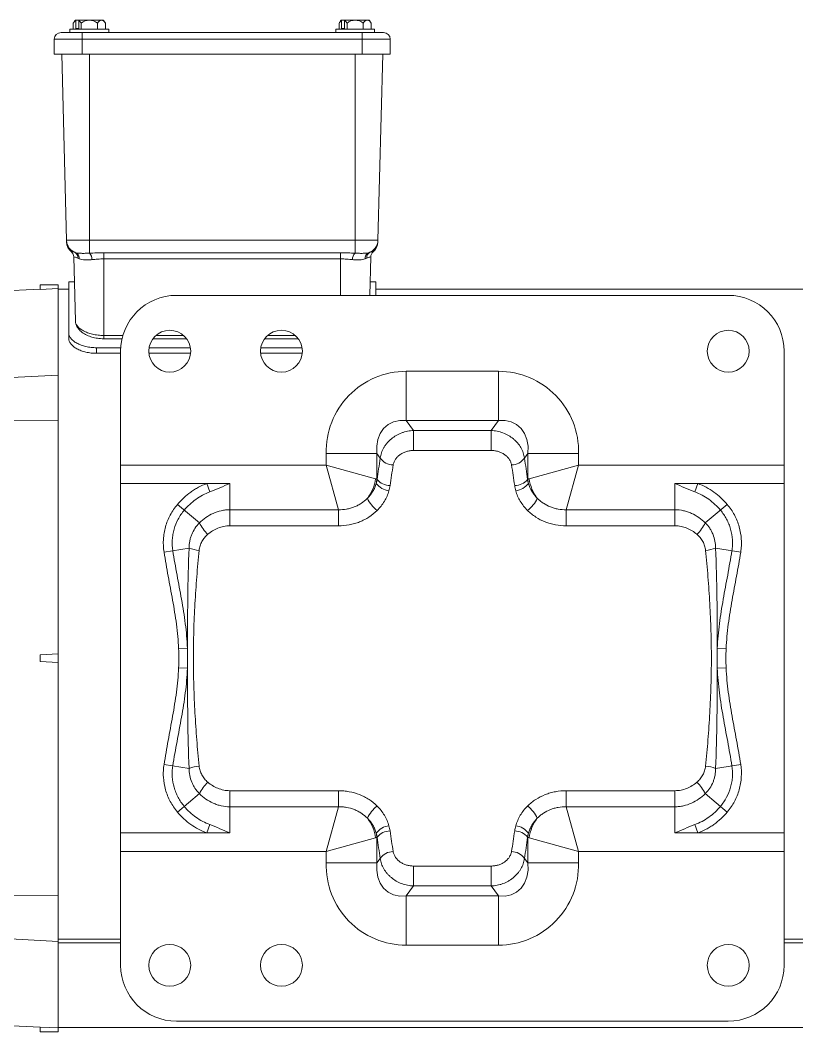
# Paper-space layout '_Bottom' of a CAD drawing. Header units: inches. Extents: x -11.6 to 6.2, y -3.6 to 5.7.
# Drawn here: x -5.09 to 1.86, y -3.35 to 5.71 of the extents above; entities that cross this region are included whole.
import ezdxf

# ---------------------------------------------------------------- set-up
doc = ezdxf.new("R2010")
doc.units = ezdxf.units.IN
doc.header["$MEASUREMENT"] = 0

psp = doc.layouts.new('_Bottom')

# ---------------------------------------------------------------- linework, layer by layer
at = {"color": 7, "linetype": 'Continuous', "lineweight": 15}
for p, q in [((-4.595, 5.7138), (-4.345, 5.7138)), ((-4.5918, 5.7105), (-4.5918, 5.6398)), ((-4.5648, 5.6398), (-4.5648, 5.7105)), ((-2.215, 5.7138), (-1.965, 5.7138)), ((-2.2118, 5.7105), (-2.2118, 5.6398)), ((-2.1848, 5.6398), (-2.1848, 5.7105)), ((-4.644, 5.6348), (-4.644, 5.6038)), ((-4.296, 5.6348), (-4.644, 5.6348)), ((-4.6143, 5.6868), (-4.6143, 5.6348)), ((-4.5918, 5.6398), (-4.5648, 5.6398)), ((-4.5422, 5.6868), (-4.5422, 5.6348)), ((-4.3978, 5.6868), (-4.3978, 5.6348)), ((-4.3257, 5.6868), (-4.3257, 5.6348)), ((-4.296, 5.6038), (-4.296, 5.6348)), ((-2.264, 5.6348), (-2.264, 5.6038)), ((-1.916, 5.6348), (-2.264, 5.6348)), ((-2.2343, 5.6868), (-2.2343, 5.6348)), ((-2.2118, 5.6398), (-2.1848, 5.6398)), ((-2.1622, 5.6868), (-2.1622, 5.6348)), ((-2.0178, 5.6868), (-2.0178, 5.6348)), ((-1.9457, 5.6868), (-1.9457, 5.6348)), ((-1.916, 5.6038), (-1.916, 5.6348)), ((-1.7765, 5.5438), (-4.7835, 5.5438)), ((-4.7835, 5.4108), (-4.7835, 5.5438)), ((-4.7235, 5.6038), (-1.8365, 5.6038)), ((-4.5335, 5.6038), (-4.5335, 5.4108)), ((-2.0265, 5.4108), (-2.0265, 5.6038)), ((-1.7765, 5.5438), (-1.7765, 5.4108)), ((-1.7765, 5.4108), (-4.7835, 5.4108)), ((-4.6738, 3.7427), (-4.7175, 5.4108)), ((-4.47, 3.6273), (-4.47, 5.4108)), ((-2.09, 3.6273), (-2.09, 5.4108)), ((-1.8862, 3.7427), (-1.8425, 5.4108)), ((-4.6738, 3.7427), (-1.8862, 3.7427)), ((-4.34, 3.6317), (-2.22, 3.6317)), ((-4.34, 3.6317), (-4.34, 2.8611)), ((-2.22, 3.25), (-2.22, 3.6317)), ((-4.5947, 3.0183), (-4.6099, 3.5956)), ((-2.22, 3.5762), (-4.34, 3.5762)), ((-1.9501, 3.5956), (-1.9592, 3.25)), ((-4.604, 3.371), (-4.655, 3.371)), ((-4.655, 2.9154), (-4.655, 3.371)), ((-1.905, 3.371), (-1.956, 3.371)), ((-1.905, 3.25), (-1.905, 3.371)), ((-4.91, 3.3039), (-6.062, 3.253)), ((-4.91, 3.3038), (-4.91, 3.345)), ((-4.91, 3.345), (-4.75, 3.345)), ((-4.75, 3.3108), (-4.91, 3.3038)), ((-4.75, -3.345), (-4.75, 3.345)), ((-4.655, 3.306), (-4.75, 3.306)), ((2.5, 3.306), (-1.905, 3.306)), ((-3.69, 3.25), (1.25, 3.25)), ((-4.655, 2.8633), (-4.655, 2.9154)), ((-4.34, 2.8611), (-4.1775, 2.8611)), ((-3.901, 2.8611), (-3.599, 2.8611)), ((-2.901, 2.8611), (-2.599, 2.8611)), ((-4.405, 2.7281), (-4.405, 2.7809)), ((-4.1891, 2.7802), (-4.405, 2.7802)), ((-4.19, 2.7316), (-4.405, 2.7316)), ((-4.19, 2.75), (-4.19, -2.75)), ((-3.5634, 2.7316), (-3.9366, 2.7316)), ((-3.5649, 2.7802), (-3.9351, 2.7802)), ((-2.5634, 2.7316), (-2.9366, 2.7316)), ((-2.5649, 2.7802), (-2.9351, 2.7802)), ((1.75, -2.75), (1.75, 2.75)), ((-0.8076, 2.57), (-1.6324, 2.57)), ((-1.6324, 2.1286), (-1.6324, 2.57)), ((-0.8076, 2.1286), (-0.8076, 2.57)), ((-4.75, 2.5364), (-5.5727, 2.4926)), ((-5.5727, 2.1237), (-4.75, 2.1283)), ((-1.6324, 2.1286), (-0.8076, 2.1286)), ((-1.5667, 2.0393), (-1.6324, 2.1286)), ((-0.8076, 2.1286), (-0.8733, 2.0393)), ((-0.8733, 2.0393), (-1.5667, 2.0393)), ((-1.5667, 2.0393), (-1.5667, 1.861)), ((-0.8733, 1.861), (-0.8733, 2.0393)), ((-2.3496, 1.8328), (-2.3496, 1.73)), ((-1.8959, 1.8328), (-2.3496, 1.8328)), ((-1.8959, 1.6039), (-1.8959, 1.8328)), ((-1.8959, 1.8328), (-1.8657, 1.7919)), ((-1.5667, 1.861), (-0.8733, 1.861)), ((-0.5743, 1.7919), (-0.5441, 1.8328)), ((-0.5441, 1.8328), (-0.0904, 1.8328)), ((-0.5441, 1.8328), (-0.5441, 1.6039)), ((-0.0904, 1.73), (-0.0904, 1.8328)), ((-2.3496, 1.73), (-4.19, 1.73)), ((-2.2389, 1.33), (-2.3496, 1.73)), ((-1.9082, 1.6078), (-2.3496, 1.73)), ((-0.5318, 1.6078), (-0.0904, 1.73)), ((-0.2011, 1.33), (-0.0904, 1.73)), ((1.75, 1.73), (-0.0904, 1.73)), ((-3.213, 1.5649), (-4.19, 1.5649)), ((-4.19, 1.5648), (-3.4177, 1.5648)), ((-3.4177, 1.5648), (-3.3902, 1.4901)), ((-3.213, 1.5649), (-3.213, 1.1859)), ((-1.8938, 1.6011), (-1.8959, 1.6039)), ((-0.5441, 1.6039), (-0.5462, 1.6011)), ((1.75, 1.5649), (0.773, 1.5649)), ((0.773, 1.1859), (0.773, 1.5649)), ((0.9777, 1.5648), (0.9502, 1.4901)), ((0.9777, 1.5648), (1.75, 1.5648)), ((-3.6815, 1.3773), (-3.4847, 1.2122)), ((1.0447, 1.2122), (1.2415, 1.3773)), ((-2.2389, 1.33), (-3.213, 1.33)), ((-2.2389, 1.33), (-2.2389, 1.1859)), ((0.773, 1.33), (-0.2011, 1.33)), ((-0.2011, 1.1859), (-0.2011, 1.33)), ((-3.213, 1.1859), (-2.2389, 1.1859)), ((-0.2011, 1.1859), (0.773, 1.1859)), ((-3.8014, 0.9504), (-3.5768, 0.986)), ((1.1368, 0.986), (1.3614, 0.9504)), ((-4.75, 0.0384), (-4.91, 0.03)), ((-4.91, 0.03), (-4.91, -0.03)), ((-3.671, 0.0865), (-3.5915, 0.0898)), ((1.231, 0.0865), (1.1515, 0.0898)), ((-4.91, -0.03), (-4.75, -0.0384)), ((-3.671, -0.0865), (-3.5915, -0.0898)), ((1.231, -0.0865), (1.1515, -0.0898)), ((-3.8014, -0.9504), (-3.5768, -0.986)), ((1.1368, -0.986), (1.3614, -0.9504)), ((-3.6815, -1.3773), (-3.4847, -1.2122)), ((-3.213, -1.5649), (-3.213, -1.1859)), ((-2.2389, -1.1859), (-3.213, -1.1859)), ((-2.2389, -1.33), (-2.2389, -1.1859)), ((0.773, -1.1859), (-0.2011, -1.1859)), ((-0.2011, -1.1859), (-0.2011, -1.33)), ((0.773, -1.1859), (0.773, -1.5649)), ((1.0447, -1.2122), (1.2415, -1.3773)), ((-3.213, -1.33), (-2.2389, -1.33)), ((-2.3496, -1.73), (-2.2389, -1.33)), ((-0.0904, -1.73), (-0.2011, -1.33)), ((-0.2011, -1.33), (0.773, -1.33)), ((-3.4177, -1.5648), (-3.3902, -1.4901)), ((0.9777, -1.5648), (0.9502, -1.4901)), ((-3.4177, -1.5648), (-4.19, -1.5648)), ((-4.19, -1.5649), (-3.213, -1.5649)), ((-2.3496, -1.73), (-1.9082, -1.6078)), ((-1.8959, -1.6039), (-1.8938, -1.6011)), ((-1.8959, -1.8328), (-1.8959, -1.6039)), ((-0.5462, -1.6011), (-0.5441, -1.6039)), ((-0.5441, -1.6039), (-0.5441, -1.8328)), ((-0.0904, -1.73), (-0.5318, -1.6078)), ((0.773, -1.5649), (1.75, -1.5649)), ((1.75, -1.5648), (0.9777, -1.5648)), ((-4.19, -1.73), (-2.3496, -1.73)), ((-2.3496, -1.73), (-2.3496, -1.8328)), ((-1.8657, -1.7919), (-1.8959, -1.8328)), ((-0.5441, -1.8328), (-0.5743, -1.7919)), ((-0.0904, -1.8328), (-0.0904, -1.73)), ((-0.0904, -1.73), (1.75, -1.73)), ((-2.3496, -1.8328), (-1.8959, -1.8328)), ((-0.8733, -1.861), (-1.5667, -1.861)), ((-1.5667, -2.0393), (-1.5667, -1.861)), ((-0.8733, -1.861), (-0.8733, -2.0393)), ((-0.0904, -1.8328), (-0.5441, -1.8328)), ((-1.6324, -2.1286), (-1.5667, -2.0393)), ((-1.5667, -2.0393), (-0.8733, -2.0393)), ((-0.8733, -2.0393), (-0.8076, -2.1286)), ((-4.75, -2.1283), (-5.5727, -2.1237)), ((-0.8076, -2.1286), (-1.6324, -2.1286)), ((-1.6324, -2.57), (-1.6324, -2.1286)), ((-0.8076, -2.57), (-0.8076, -2.1286)), ((-5.5727, -2.4926), (-4.75, -2.5364)), ((-4.75, -2.5164), (-4.19, -2.5164)), ((-4.75, -2.5165), (-4.19, -2.5165)), ((1.75, -2.5164), (2.5, -2.5164)), ((1.75, -2.5165), (2.5, -2.5165)), ((-4.75, -2.5486), (-4.19, -2.5486)), ((-1.6324, -2.57), (-0.8076, -2.57)), ((1.75, -2.5486), (2.5, -2.5486)), ((-6.062, -3.253), (-4.91, -3.3039)), ((1.25, -3.25), (-3.69, -3.25)), ((-4.91, -3.3038), (-4.75, -3.3108)), ((-4.91, -3.3038), (-4.91, -3.345)), ((-4.75, -3.345), (-4.91, -3.345)), ((-4.75, -3.306), (2.5, -3.306))]:
    psp.add_line(p, q, dxfattribs=at)
at = {"color": 8, "linetype": 'Continuous', "lineweight": 15}
for p, q in [((-4.34, 2.8903), (-4.1699, 2.8903)), ((-3.8744, 2.8903), (-3.6256, 2.8903)), ((-2.8744, 2.8903), (-2.6256, 2.8903))]:
    psp.add_line(p, q, dxfattribs=at)
at = {"color": 7, "linetype": 'Continuous', "lineweight": 15, "flags": 128}
for points in [[(-1.8959, 1.8328), (-1.8976, 1.8984), (-1.8879, 1.9592), (-1.867, 2.0133), (-1.8357, 2.0588), (-1.7951, 2.094), (-1.7466, 2.1179), (-1.6917, 2.1296), (-1.6324, 2.1286)], [(-0.8076, 2.1286), (-0.7483, 2.1296), (-0.6934, 2.1179), (-0.6449, 2.094), (-0.6043, 2.0588), (-0.573, 2.0133), (-0.5521, 1.9592), (-0.5424, 1.8984), (-0.5441, 1.8328)], [(-3.213, 1.5649), (-3.2147, 1.5649), (-3.2292, 1.5649), (-3.2594, 1.5649), (-3.3667, 1.5648), (-3.4051, 1.5648), (-3.4147, 1.5648), (-3.4171, 1.5648), (-3.4177, 1.5648)], [(0.9777, 1.5648), (0.9771, 1.5648), (0.9747, 1.5648), (0.9651, 1.5648), (0.9267, 1.5648), (0.8194, 1.5649), (0.7892, 1.5649), (0.7747, 1.5649), (0.773, 1.5649)], [(-3.4177, -1.5648), (-3.4171, -1.5648), (-3.4147, -1.5648), (-3.4051, -1.5648), (-3.3667, -1.5648), (-3.2594, -1.5649), (-3.2292, -1.5649), (-3.2147, -1.5649), (-3.213, -1.5649)], [(0.773, -1.5649), (0.7747, -1.5649), (0.7892, -1.5649), (0.8194, -1.5649), (0.9267, -1.5648), (0.9651, -1.5648), (0.9747, -1.5648), (0.9771, -1.5648), (0.9777, -1.5648)], [(-1.6324, -2.1286), (-1.6917, -2.1296), (-1.7466, -2.1179), (-1.7951, -2.094), (-1.8357, -2.0588), (-1.867, -2.0133), (-1.8879, -1.9592), (-1.8976, -1.8984), (-1.8959, -1.8328)], [(-0.5441, -1.8328), (-0.5424, -1.8984), (-0.5521, -1.9592), (-0.573, -2.0133), (-0.6043, -2.0588), (-0.6449, -2.094), (-0.6934, -2.1179), (-0.7483, -2.1296), (-0.8076, -2.1286)]]:
    psp.add_lwpolyline(points, dxfattribs=at)
at = {"color": 7, "linetype": 'Continuous', "lineweight": 15}
for centre in [(-3.75, 2.75), (-2.75, 2.75), (1.25, 2.75), (-3.75, -2.75), (-2.75, -2.75), (1.25, -2.75)]:
    psp.add_circle(centre, 0.1875, dxfattribs=at)
for centre, radius, start, end in [((-4.47, 5.6038), 0.1665, 138.65222, 150.09455), ((-4.5628, 5.6601), 0.0581, 119.93767, 152.62748), ((-4.4633, 5.6156), 0.1597, 142.0284, 143.54488), ((-4.4363, 5.6156), 0.1597, 142.0284, 143.54488), ((-4.5937, 5.6601), 0.0581, 27.37252, 60.06233), ((-4.47, 5.6038), 0.11, 48.99842, 131.00158), ((-4.3563, 5.6689), 0.0453, 96.96163, 156.61671), ((-4.3672, 5.6689), 0.0453, 23.38329, 83.03837), ((-4.47, 5.6038), 0.1665, 29.90545, 41.34778), ((-2.09, 5.6038), 0.1665, 138.65222, 150.09455), ((-2.1828, 5.6601), 0.0581, 119.93767, 152.62748), ((-2.0833, 5.6156), 0.1597, 142.0284, 143.54488), ((-2.0563, 5.6156), 0.1597, 142.0284, 143.54488), ((-2.2137, 5.6601), 0.0581, 27.37252, 60.06233), ((-2.09, 5.6038), 0.11, 48.99842, 131.00158), ((-1.9763, 5.6689), 0.0453, 96.96163, 156.61671), ((-1.9872, 5.6689), 0.0453, 23.38329, 83.03837), ((-2.09, 5.6038), 0.1665, 29.90545, 41.34778), ((-4.7235, 5.5438), 0.06, 90, 180), ((-1.8365, 5.5438), 0.06, 0, 90), ((-4.5539, 3.7458), 0.12, 181.5, 252.16754), ((-4.5535, 3.7313), 0.12, 181.5, 229.7309), ((-2.0061, 3.7458), 0.12, 287.83246, 358.5), ((-2.0065, 3.7313), 0.12, 310.2691, 358.5), ((-4.6698, 3.594), 0.06, 1.5, 49.7309), ((-4.6239, 3.5893), 0.0515, 351.79299, 63.7473), ((-4.6103, 3.5845), 0.051, 350.42668, 67.29941), ((-4.5162, 3.5747), 0.0701, 355.92391, 48.73708), ((-2.0438, 3.5747), 0.0701, 131.26292, 184.07609), ((-1.9497, 3.5845), 0.051, 112.70059, 189.57332), ((-1.9361, 3.5893), 0.0515, 116.2527, 188.20701), ((-1.8902, 3.594), 0.06, 130.2691, 178.5), ((-3.69, 2.75), 0.5, 90, 180), ((1.25, 2.75), 0.5, 0, 90), ((-1.6313, 1.8515), 0.7185, 90.08691, 181.49049), ((-0.8068, 1.8534), 0.7166, 358.35659, 90.06602), ((7.1549, 0.3654), 9.1327, 171.01394, 172.22353), ((-1.7471, 1.8766), 0.1458, 215.53204, 268.92468), ((6.6786, 0.351), 8.5407, 170.70241, 171.95275), ((-0.6929, 1.8766), 0.1458, 271.07532, 324.46796), ((-9.1186, 0.351), 8.5407, 8.04725, 9.29759), ((-9.5949, 0.3654), 9.1327, 7.77647, 8.98606), ((-2.2649, 1.6521), 0.3594, 322.26127, 352.91889), ((-1.9465, 1.4668), 0.1462, 69.74564, 74.81734), ((-2.2167, 1.6332), 0.3221, 348.01876, 354.7823), ((-1.7668, 1.6672), 0.1683, 216.80685, 262.87986), ((-1.7769, 1.6993), 0.1527, 219.99997, 269.60128), ((-0.6631, 1.6993), 0.1527, 270.39872, 320.00003), ((-0.6732, 1.6672), 0.1683, 277.12014, 323.19315), ((-0.4935, 1.4668), 0.1462, 105.18266, 110.25436), ((-0.2233, 1.6332), 0.3221, 185.2177, 191.98124), ((-0.1751, 1.6521), 0.3594, 187.08111, 217.73873), ((-1.7185, 1.5531), 0.2887, 204.75581, 232.6874), ((-0.7215, 1.5531), 0.2887, 307.3126, 335.24419), ((-3.1212, 1.4009), 0.4096, 207.43253, 225.29572), ((0.6812, 1.4009), 0.4096, 314.70428, 332.56747), ((-3.463, 1.2877), 0.3224, 249.33897, 265.73515), ((1.023, 1.2877), 0.3224, 274.26485, 290.66103), ((-3.463, -1.2877), 0.3224, 94.26485, 110.66103), ((1.023, -1.2877), 0.3224, 69.33897, 85.73515), ((-3.1212, -1.4009), 0.4096, 134.70428, 152.56747), ((0.6812, -1.4009), 0.4096, 27.43253, 45.29572), ((-1.7185, -1.5531), 0.2887, 127.3126, 155.24419), ((-0.7215, -1.5531), 0.2887, 24.75581, 52.6874), ((-2.2649, -1.6521), 0.3594, 7.08111, 37.73873), ((-0.1751, -1.6521), 0.3594, 142.26127, 172.91889), ((-1.7668, -1.6672), 0.1683, 97.12014, 143.19315), ((-0.6732, -1.6672), 0.1683, 36.80685, 82.87986), ((-1.9465, -1.4668), 0.1462, 285.18266, 290.25436), ((-2.2167, -1.6332), 0.3221, 5.2177, 11.98124), ((-1.7769, -1.6993), 0.1527, 90.39872, 140.00003), ((7.1549, -0.3654), 9.1327, 187.77647, 188.98606), ((6.6786, -0.351), 8.5407, 188.04725, 189.29759), ((-9.1186, -0.351), 8.5407, 350.70241, 351.95275), ((-0.6631, -1.6993), 0.1527, 39.99997, 89.60128), ((-9.5949, -0.3654), 9.1327, 351.01394, 352.22353), ((-0.2233, -1.6332), 0.3221, 168.01876, 174.7823), ((-0.4935, -1.4668), 0.1462, 249.74564, 254.81734), ((-1.7471, -1.8766), 0.1458, 91.07532, 144.46796), ((-0.6929, -1.8766), 0.1458, 35.53204, 88.92468), ((-1.6332, -1.8534), 0.7166, 178.35659, 270.06602), ((-0.8087, -1.8515), 0.7185, 270.08691, 1.49049), ((-3.69, -2.75), 0.5, 180, 270), ((1.25, -2.75), 0.5, 270, 0)]:
    psp.add_arc(centre, radius, start, end, dxfattribs=at)
for points, knots in [([(-4.6735, 3.7282), (-4.6735, 3.7282), (-4.6735, 3.729), (-4.6735, 3.7316), (-4.6736, 3.7334), (-4.6737, 3.739), (-4.6738, 3.7427), (-4.6738, 3.7427)], [0, 0, 0, 0, 0.25, 0.25, 0.5, 0.5, 1, 1, 1, 1]), ([(-1.8862, 3.7427), (-1.8862, 3.7427), (-1.8863, 3.739), (-1.8864, 3.7335), (-1.8865, 3.7316), (-1.8865, 3.729), (-1.8865, 3.7282), (-1.8865, 3.7282)], [0, 0, 0, 0, 0.5, 0.5, 0.75, 0.75, 1, 1, 1, 1]), ([(-4.6311, 3.6398), (-4.6311, 3.6398), (-4.6281, 3.6398), (-4.6199, 3.6394), (-4.6166, 3.6391), (-4.6092, 3.638), (-4.605, 3.6372), (-4.6011, 3.6355)], [0, 0, 0, 0, 0.5, 0.5, 0.75, 0.75, 1, 1, 1, 1]), ([(-4.5906, 3.6316), (-4.5841, 3.6295), (-4.5768, 3.6283), (-4.5602, 3.6268), (-4.5508, 3.6265), (-4.5305, 3.6262), (-4.5195, 3.6262), (-4.4957, 3.6264), (-4.4829, 3.6267), (-4.47, 3.6273)], [0, 0, 0, 0, 0.25, 0.25, 0.5, 0.5, 0.75, 0.75, 1, 1, 1, 1]), ([(-4.47, 3.6273), (-4.4488, 3.6283), (-4.4273, 3.6295), (-4.384, 3.6312), (-4.3621, 3.6317), (-4.34, 3.6317)], [0, 0, 0, 0, 0.5, 0.5, 1, 1, 1, 1]), ([(-2.22, 3.6317), (-2.1979, 3.6317), (-2.176, 3.6312), (-2.1327, 3.6295), (-2.1112, 3.6283), (-2.09, 3.6273)], [0, 0, 0, 0, 0.5, 0.5, 1, 1, 1, 1]), ([(-2.09, 3.6273), (-2.077, 3.6267), (-2.0643, 3.6264), (-2.0407, 3.6262), (-2.0297, 3.6262), (-2.0143, 3.6264), (-2.0093, 3.6266), (-2.0001, 3.6269), (-1.9957, 3.6272), (-1.9833, 3.6283), (-1.9759, 3.6295), (-1.9694, 3.6316)], [0, 0, 0, 0, 0.25, 0.25, 0.5, 0.5, 0.625, 0.625, 0.75, 0.75, 1, 1, 1, 1]), ([(-1.9589, 3.6355), (-1.955, 3.6372), (-1.9508, 3.638), (-1.9434, 3.6391), (-1.9401, 3.6394), (-1.9319, 3.6398), (-1.9289, 3.6398), (-1.9289, 3.6398)], [0, 0, 0, 0, 0.25, 0.25, 0.5, 0.5, 1, 1, 1, 1]), ([(-4.5729, 3.5819), (-4.5788, 3.585), (-4.5841, 3.5871), (-4.5933, 3.5905), (-4.5972, 3.5917), (-4.6067, 3.5947), (-4.6099, 3.5956), (-4.6099, 3.5956)], [0, 0, 0, 0, 0.25, 0.25, 0.5, 0.5, 1, 1, 1, 1]), ([(-4.4463, 3.5697), (-4.4577, 3.5687), (-4.4688, 3.5683), (-4.4898, 3.568), (-4.4999, 3.568), (-4.5191, 3.5685), (-4.5283, 3.5691), (-4.5452, 3.5714), (-4.5529, 3.5733), (-4.56, 3.576)], [0, 0, 0, 0, 0.25, 0.25, 0.5, 0.5, 0.75, 0.75, 1, 1, 1, 1]), ([(-4.34, 3.5762), (-4.3584, 3.5762), (-4.3765, 3.5754), (-4.412, 3.5728), (-4.4295, 3.5711), (-4.4463, 3.5697)], [0, 0, 0, 0, 0.5, 0.5, 1, 1, 1, 1]), ([(-2.1137, 3.5697), (-2.1305, 3.5711), (-2.1478, 3.5728), (-2.1832, 3.5753), (-2.2016, 3.5762), (-2.22, 3.5762)], [0, 0, 0, 0, 0.5, 0.5, 1, 1, 1, 1]), ([(-2, 3.576), (-2.0142, 3.5705), (-2.031, 3.5688), (-2.06, 3.568), (-2.0702, 3.568), (-2.0913, 3.5683), (-2.1023, 3.5687), (-2.1137, 3.5697)], [0, 0, 0, 0, 0.5, 0.5, 0.75, 0.75, 1, 1, 1, 1]), ([(-1.9501, 3.5956), (-1.9501, 3.5956), (-1.9533, 3.5947), (-1.9627, 3.5918), (-1.9666, 3.5905), (-1.9759, 3.5871), (-1.9812, 3.585), (-1.9871, 3.5819)], [0, 0, 0, 0, 0.5, 0.5, 0.75, 0.75, 1, 1, 1, 1]), ([(-4.5947, 3.0183), (-4.5946, 3.0109), (-4.5929, 3.0034), (-4.5866, 2.9885), (-4.5821, 2.9811), (-4.57, 2.9663), (-4.5625, 2.9591), (-4.5451, 2.9453), (-4.5351, 2.9387), (-4.5124, 2.9263), (-4.4996, 2.9205), (-4.4722, 2.9102), (-4.4575, 2.9057), (-4.4258, 2.8982), (-4.4093, 2.8953), (-4.3754, 2.8914), (-4.3577, 2.8903), (-4.34, 2.8903)], [0, 0, 0, 0, 0.125, 0.125, 0.25, 0.25, 0.375, 0.375, 0.5, 0.5, 0.625, 0.625, 0.75, 0.75, 0.875, 0.875, 1, 1, 1, 1]), ([(-4.5934, 3.0168), (-4.593, 3.0093), (-4.5922, 2.9906), (-4.5776, 2.962), (-4.5523, 2.9319), (-4.5159, 2.9049), (-4.4719, 2.8836), (-4.4227, 2.8691), (-4.3785, 2.8616), (-4.3501, 2.8619), (-4.34, 2.862)], [0, 0, 0, 0, 0.089647, 0.223627, 0.366924, 0.516937, 0.665257, 0.791654, 0.925395, 1, 1, 1, 1]), ([(-4.655, 2.9154), (-4.655, 2.9071), (-4.6535, 2.8988), (-4.6488, 2.8863), (-4.6468, 2.8822), (-4.6421, 2.874), (-4.6393, 2.8699), (-4.63, 2.8578), (-4.6223, 2.8501), (-4.6042, 2.8354), (-4.5937, 2.8283), (-4.5706, 2.8156), (-4.558, 2.8099), (-4.5375, 2.8022), (-4.5304, 2.7998), (-4.516, 2.7955), (-4.5086, 2.7935), (-4.486, 2.7882), (-4.4702, 2.7855), (-4.4379, 2.7818), (-4.4215, 2.7809), (-4.405, 2.7809)], [0, 0, 0, 0, 0.125, 0.125, 0.1875, 0.1875, 0.25, 0.25, 0.375, 0.375, 0.5, 0.5, 0.625, 0.625, 0.6875, 0.6875, 0.75, 0.75, 0.875, 0.875, 1, 1, 1, 1]), ([(-4.405, 2.731), (-4.4214, 2.731), (-4.4376, 2.7319), (-4.4615, 2.7345), (-4.4694, 2.7356), (-4.4851, 2.7383), (-4.4928, 2.7398), (-4.5155, 2.7451), (-4.5298, 2.7493), (-4.5569, 2.7593), (-4.5698, 2.765), (-4.5928, 2.7775), (-4.6032, 2.7843), (-4.6169, 2.7952), (-4.6212, 2.799), (-4.6289, 2.8066), (-4.6359, 2.8143), (-4.6415, 2.8223), (-4.6463, 2.8304), (-4.6483, 2.8345), (-4.6532, 2.8468), (-4.6549, 2.8551), (-4.655, 2.8633)], [0, 0, 0, 0, 0.125, 0.125, 0.1875, 0.1875, 0.25, 0.25, 0.375, 0.375, 0.5, 0.5, 0.625, 0.625, 0.6875, 0.6875, 0.75, 0.8125, 0.8125, 0.875, 0.875, 1, 1, 1, 1]), ([(-1.5667, 2.0393), (-1.585, 2.0387), (-1.603, 2.0366), (-1.6297, 2.0313), (-1.6385, 2.0291), (-1.656, 2.0241), (-1.6647, 2.0213), (-1.6904, 2.0116), (-1.7067, 2.004), (-1.7299, 1.9906), (-1.7375, 1.9858), (-1.7522, 1.9757), (-1.7594, 1.9702), (-1.7799, 1.9533), (-1.7924, 1.9411), (-1.8092, 1.9214), (-1.8145, 1.9146), (-1.8245, 1.9006), (-1.8292, 1.8933), (-1.842, 1.8712), (-1.8489, 1.856), (-1.8597, 1.8246), (-1.8636, 1.8083), (-1.8657, 1.7919)], [0, 0, 0, 0, 0.125, 0.125, 0.1875, 0.1875, 0.25, 0.25, 0.375, 0.375, 0.4375, 0.4375, 0.5, 0.5, 0.625, 0.625, 0.6875, 0.6875, 0.75, 0.75, 0.875, 0.875, 1, 1, 1, 1]), ([(-0.5743, 1.7919), (-0.5764, 1.8083), (-0.5802, 1.8244), (-0.5883, 1.8479), (-0.5914, 1.8557), (-0.5983, 1.871), (-0.6023, 1.8786), (-0.6151, 1.9007), (-0.625, 1.9147), (-0.6418, 1.9344), (-0.6478, 1.9408), (-0.6604, 1.9531), (-0.667, 1.959), (-0.6875, 1.9759), (-0.7021, 1.986), (-0.7331, 2.0039), (-0.7498, 2.0117), (-0.7837, 2.0244), (-0.8011, 2.0294), (-0.8367, 2.0365), (-0.855, 2.0387), (-0.8733, 2.0393)], [0, 0, 0, 0, 0.125, 0.125, 0.1875, 0.1875, 0.25, 0.25, 0.375, 0.375, 0.4375, 0.4375, 0.5, 0.5, 0.625, 0.625, 0.75, 0.75, 0.875, 0.875, 1, 1, 1, 1]), ([(-1.7498, 1.7308), (-1.7483, 1.7402), (-1.7457, 1.7493), (-1.7385, 1.7667), (-1.734, 1.775), (-1.7231, 1.791), (-1.7167, 1.7986), (-1.7026, 1.8124), (-1.6949, 1.8188), (-1.6782, 1.8305), (-1.6691, 1.8357), (-1.6504, 1.8446), (-1.6406, 1.8484), (-1.6201, 1.8546), (-1.6096, 1.857), (-1.5884, 1.8601), (-1.5776, 1.861), (-1.5667, 1.861)], [0, 0, 0, 0, 0.125, 0.125, 0.25, 0.25, 0.375, 0.375, 0.5, 0.5, 0.625, 0.625, 0.75, 0.75, 0.875, 0.875, 1, 1, 1, 1]), ([(-0.8733, 1.861), (-0.8624, 1.861), (-0.8515, 1.8601), (-0.8302, 1.857), (-0.8198, 1.8546), (-0.7995, 1.8484), (-0.7895, 1.8446), (-0.7707, 1.8356), (-0.7618, 1.8305), (-0.7451, 1.8189), (-0.7373, 1.8124), (-0.7232, 1.7985), (-0.717, 1.791), (-0.706, 1.775), (-0.7014, 1.7665), (-0.6943, 1.7491), (-0.6917, 1.7402), (-0.6902, 1.7308)], [0, 0, 0, 0, 0.125, 0.125, 0.25, 0.25, 0.375, 0.375, 0.5, 0.5, 0.625, 0.625, 0.75, 0.75, 0.875, 0.875, 1, 1, 1, 1]), ([(-3.4177, 1.5648), (-3.4435, 1.5552), (-3.4685, 1.544), (-3.5048, 1.5247), (-3.5167, 1.5178), (-3.5399, 1.5034), (-3.5513, 1.4958), (-3.6065, 1.4563), (-3.6462, 1.4194), (-3.6815, 1.3773)], [0, 0, 0, 0, 0.25, 0.25, 0.375, 0.375, 0.5, 0.5, 1, 1, 1, 1]), ([(-3.3902, 1.4901), (-3.3599, 1.5013), (-3.3303, 1.5138), (-3.2715, 1.5394), (-3.2423, 1.5524), (-3.213, 1.5649)], [0, 0, 0, 0, 0.5, 0.5, 1, 1, 1, 1]), ([(-1.9016, 1.5663), (-1.905, 1.554), (-1.9092, 1.5418), (-1.9193, 1.518), (-1.9252, 1.5063), (-1.9452, 1.4723), (-1.9615, 1.4514), (-1.9806, 1.4322)], [0, 0, 0, 0, 0.25, 0.25, 0.5, 0.5, 1, 1, 1, 1]), ([(-0.4594, 1.4322), (-0.469, 1.4418), (-0.4779, 1.4519), (-0.4942, 1.473), (-0.5017, 1.4841), (-0.5216, 1.5179), (-0.5316, 1.5416), (-0.5384, 1.5663)], [0, 0, 0, 0, 0.25, 0.25, 0.5, 0.5, 1, 1, 1, 1]), ([(0.9502, 1.4901), (0.9199, 1.5013), (0.8903, 1.5138), (0.8315, 1.5394), (0.8023, 1.5524), (0.773, 1.5649)], [0, 0, 0, 0, 0.5, 0.5, 1, 1, 1, 1]), ([(1.2415, 1.3773), (1.2238, 1.3984), (1.205, 1.4182), (1.1649, 1.4554), (1.1435, 1.4728), (1.0771, 1.5202), (1.0293, 1.5457), (0.9777, 1.5648)], [0, 0, 0, 0, 0.25, 0.25, 0.5, 0.5, 1, 1, 1, 1]), ([(-3.6205, 1.3262), (-3.5897, 1.3629), (-3.555, 1.3952), (-3.4972, 1.4367), (-3.4768, 1.4494), (-3.4345, 1.472), (-3.4127, 1.4818), (-3.3902, 1.4901)], [0, 0, 0, 0, 0.5, 0.5, 0.75, 0.75, 1, 1, 1, 1]), ([(-1.8935, 1.3234), (-1.868, 1.3487), (-1.8462, 1.3763), (-1.8194, 1.421), (-1.8115, 1.4364), (-1.7979, 1.4678), (-1.7922, 1.4838), (-1.7877, 1.5001)], [0, 0, 0, 0, 0.5, 0.5, 0.75, 0.75, 1, 1, 1, 1]), ([(-0.6523, 1.5001), (-0.6432, 1.4675), (-0.6297, 1.4363), (-0.6031, 1.3918), (-0.5931, 1.3772), (-0.5712, 1.3494), (-0.5593, 1.3361), (-0.5465, 1.3234)], [0, 0, 0, 0, 0.5, 0.5, 0.75, 0.75, 1, 1, 1, 1]), ([(0.9502, 1.4901), (0.9952, 1.4735), (1.0369, 1.4511), (1.095, 1.4096), (1.1136, 1.3944), (1.1486, 1.3619), (1.1651, 1.3446), (1.1805, 1.3262)], [0, 0, 0, 0, 0.5, 0.5, 0.75, 0.75, 1, 1, 1, 1]), ([(-3.6815, 1.3773), (-3.7062, 1.3479), (-3.7275, 1.3164), (-3.7545, 1.2657), (-3.7626, 1.2483), (-3.7768, 1.213), (-3.7829, 1.1951), (-3.7932, 1.1587), (-3.7973, 1.1402), (-3.8037, 1.1026), (-3.8059, 1.0834), (-3.8092, 1.0263), (-3.8074, 0.9883), (-3.8014, 0.9504)], [0, 0, 0, 0, 0.25, 0.25, 0.375, 0.375, 0.5, 0.5, 0.625, 0.625, 0.75, 0.75, 1, 1, 1, 1]), ([(-1.9806, 1.4322), (-1.997, 1.4157), (-2.015, 1.401), (-2.0445, 1.3815), (-2.0548, 1.3755), (-2.0759, 1.3645), (-2.0866, 1.3596), (-2.1087, 1.3509), (-2.1199, 1.347), (-2.1429, 1.3405), (-2.1547, 1.3378), (-2.1904, 1.3314), (-2.2145, 1.3295), (-2.2389, 1.33)], [0, 0, 0, 0, 0.25, 0.25, 0.375, 0.375, 0.5, 0.5, 0.625, 0.625, 0.75, 0.75, 1, 1, 1, 1]), ([(-0.2011, 1.33), (-0.2255, 1.3295), (-0.2495, 1.3314), (-0.2849, 1.3377), (-0.2965, 1.3404), (-0.3197, 1.3469), (-0.3312, 1.3508), (-0.3644, 1.364), (-0.3853, 1.3749), (-0.4148, 1.3942), (-0.4244, 1.4012), (-0.4425, 1.4161), (-0.4512, 1.4239), (-0.4594, 1.4322)], [0, 0, 0, 0, 0.25, 0.25, 0.375, 0.375, 0.5, 0.5, 0.75, 0.75, 0.875, 0.875, 1, 1, 1, 1]), ([(1.3614, 0.9504), (1.3644, 0.9694), (1.3663, 0.9884), (1.3682, 1.0267), (1.3681, 1.046), (1.3647, 1.1032), (1.3583, 1.1405), (1.3428, 1.1954), (1.3366, 1.2136), (1.3222, 1.2491), (1.3142, 1.2663), (1.2874, 1.3165), (1.2662, 1.3479), (1.2415, 1.3773)], [0, 0, 0, 0, 0.125, 0.125, 0.25, 0.25, 0.5, 0.5, 0.625, 0.625, 0.75, 0.75, 1, 1, 1, 1]), ([(-3.7227, 0.9629), (-3.7279, 0.9952), (-3.7294, 1.0274), (-3.7266, 1.0757), (-3.7248, 1.0918), (-3.7194, 1.124), (-3.7158, 1.1399), (-3.7025, 1.1866), (-3.6905, 1.2165), (-3.6675, 1.2597), (-3.6591, 1.2737), (-3.6408, 1.3007), (-3.631, 1.3137), (-3.6205, 1.3262)], [0, 0, 0, 0, 0.25, 0.25, 0.375, 0.375, 0.5, 0.5, 0.75, 0.75, 0.875, 0.875, 1, 1, 1, 1]), ([(-3.213, 1.33), (-3.2258, 1.33), (-3.2387, 1.3292), (-3.2641, 1.3264), (-3.2766, 1.3244), (-3.3136, 1.3162), (-3.3377, 1.3082), (-3.3843, 1.2873), (-3.4062, 1.2747), (-3.4473, 1.2461), (-3.4666, 1.23), (-3.4847, 1.2122)], [0, 0, 0, 0, 0.125, 0.125, 0.25, 0.25, 0.5, 0.5, 0.75, 0.75, 1, 1, 1, 1]), ([(-2.2389, 1.1859), (-2.2064, 1.1859), (-2.1744, 1.1889), (-2.1268, 1.1979), (-2.1111, 1.2016), (-2.0804, 1.2105), (-2.0654, 1.2156), (-2.0359, 1.2273), (-2.0215, 1.2339), (-1.9933, 1.2484), (-1.9795, 1.2564), (-1.9399, 1.2821), (-1.9156, 1.3016), (-1.8935, 1.3234)], [0, 0, 0, 0, 0.25, 0.25, 0.375, 0.375, 0.5, 0.5, 0.625, 0.625, 0.75, 0.75, 1, 1, 1, 1]), ([(-0.5465, 1.3234), (-0.5355, 1.3125), (-0.5238, 1.3021), (-0.4993, 1.2825), (-0.4865, 1.2732), (-0.4468, 1.2475), (-0.4188, 1.2331), (-0.3744, 1.2155), (-0.3591, 1.2103), (-0.3282, 1.2014), (-0.3127, 1.1977), (-0.2655, 1.1889), (-0.2336, 1.1859), (-0.2011, 1.1859)], [0, 0, 0, 0, 0.125, 0.125, 0.25, 0.25, 0.5, 0.5, 0.625, 0.625, 0.75, 0.75, 1, 1, 1, 1]), ([(1.0447, 1.2122), (1.0267, 1.23), (1.0072, 1.2463), (0.966, 1.2748), (0.9443, 1.2873), (0.9097, 1.3028), (0.8978, 1.3074), (0.8736, 1.3155), (0.8614, 1.3189), (0.8242, 1.3271), (0.7986, 1.33), (0.773, 1.33)], [0, 0, 0, 0, 0.25, 0.25, 0.5, 0.5, 0.625, 0.625, 0.75, 0.75, 1, 1, 1, 1]), ([(1.1805, 1.3262), (1.2015, 1.3011), (1.2196, 1.2744), (1.2424, 1.2317), (1.2493, 1.217), (1.2615, 1.1868), (1.2669, 1.1713), (1.2801, 1.1246), (1.2855, 1.0929), (1.2885, 1.0443), (1.2886, 1.0278), (1.287, 0.9952), (1.2853, 0.979), (1.2827, 0.9629)], [0, 0, 0, 0, 0.25, 0.25, 0.375, 0.375, 0.5, 0.5, 0.75, 0.75, 0.875, 0.875, 1, 1, 1, 1]), ([(-3.4847, 1.2122), (-3.4997, 1.1972), (-3.5131, 1.1808), (-3.5362, 1.1461), (-3.5459, 1.1277), (-3.5577, 1.0986), (-3.5612, 1.0886), (-3.5671, 1.0685), (-3.5695, 1.0584), (-3.5752, 1.0278), (-3.577, 1.007), (-3.5768, 0.986)], [0, 0, 0, 0, 0.25, 0.25, 0.5, 0.5, 0.625, 0.625, 0.75, 0.75, 1, 1, 1, 1]), ([(-3.4093, 1.1098), (-3.3957, 1.1212), (-3.3813, 1.1316), (-3.3511, 1.1501), (-3.3353, 1.1582), (-3.3019, 1.1717), (-3.2846, 1.1769), (-3.2494, 1.1841), (-3.2312, 1.1859), (-3.213, 1.1859)], [0, 0, 0, 0, 0.25, 0.25, 0.5, 0.5, 0.75, 0.75, 1, 1, 1, 1]), ([(0.773, 1.1859), (0.7912, 1.1859), (0.8094, 1.1841), (0.8448, 1.1769), (0.8623, 1.1716), (0.8953, 1.1582), (0.9111, 1.1501), (0.9413, 1.1317), (0.9557, 1.1212), (0.9693, 1.1098)], [0, 0, 0, 0, 0.25, 0.25, 0.5, 0.5, 0.75, 0.75, 1, 1, 1, 1]), ([(1.1368, 0.986), (1.137, 1.0071), (1.1352, 1.0281), (1.1275, 1.0689), (1.1217, 1.0888), (1.1098, 1.1181), (1.1054, 1.1277), (1.0956, 1.1461), (1.0902, 1.1551), (1.0729, 1.181), (1.0597, 1.1972), (1.0447, 1.2122)], [0, 0, 0, 0, 0.25, 0.25, 0.5, 0.5, 0.625, 0.625, 0.75, 0.75, 1, 1, 1, 1]), ([(-3.487, 0.9661), (-3.4855, 0.9801), (-3.4828, 0.9937), (-3.4767, 1.0135), (-3.4743, 1.02), (-3.4689, 1.0328), (-3.4659, 1.0391), (-3.4559, 1.0576), (-3.4481, 1.0691), (-3.4303, 1.0906), (-3.4203, 1.1007), (-3.4093, 1.1098)], [0, 0, 0, 0, 0.25, 0.25, 0.375, 0.375, 0.5, 0.5, 0.75, 0.75, 1, 1, 1, 1]), ([(0.9693, 1.1098), (0.9803, 1.1007), (0.9902, 1.0907), (1.0035, 1.0746), (1.0077, 1.069), (1.0155, 1.0575), (1.0192, 1.0514), (1.0292, 1.033), (1.0346, 1.0202), (1.0427, 0.9938), (1.0455, 0.9801), (1.047, 0.9661)], [0, 0, 0, 0, 0.25, 0.25, 0.375, 0.375, 0.5, 0.5, 0.75, 0.75, 1, 1, 1, 1]), ([(-3.8014, 0.9504), (-3.79, 0.8784), (-3.7771, 0.8067), (-3.7507, 0.6633), (-3.7371, 0.5917), (-3.7116, 0.4482), (-3.6998, 0.3763), (-3.6809, 0.2319), (-3.6741, 0.1594), (-3.671, 0.0865)], [0, 0, 0, 0, 0.25, 0.25, 0.5, 0.5, 0.75, 0.75, 1, 1, 1, 1]), ([(-3.5915, 0.0898), (-3.5946, 0.1635), (-3.6014, 0.2368), (-3.6202, 0.3827), (-3.6321, 0.4554), (-3.6578, 0.6004), (-3.6715, 0.6728), (-3.6982, 0.8176), (-3.7112, 0.8901), (-3.7227, 0.9629)], [0, 0, 0, 0, 0.25, 0.25, 0.5, 0.5, 0.75, 0.75, 1, 1, 1, 1]), ([(-3.5768, 0.986), (-3.5835, 0.8389), (-3.5867, 0.6907), (-3.5897, 0.4666), (-3.5903, 0.3916), (-3.5911, 0.241), (-3.5914, 0.1654), (-3.5915, 0.0898)], [0, 0, 0, 0, 0.5, 0.5, 0.75, 0.75, 1, 1, 1, 1]), ([(-3.487, -0.9661), (-3.4951, -0.8878), (-3.5021, -0.8089), (-3.5145, -0.65), (-3.5199, -0.57), (-3.5289, -0.4087), (-3.5325, -0.3276), (-3.5375, -0.164), (-3.5389, -0.0821), (-3.5389, 0.0813), (-3.5376, 0.1629), (-3.5326, 0.3261), (-3.529, 0.4077), (-3.5199, 0.5695), (-3.5146, 0.6497), (-3.5021, 0.8089), (-3.4951, 0.8878), (-3.487, 0.9661)], [0, 0, 0, 0, 0.125, 0.125, 0.25, 0.25, 0.375, 0.375, 0.5, 0.5, 0.625, 0.625, 0.75, 0.75, 0.875, 0.875, 1, 1, 1, 1]), ([(1.047, 0.9661), (1.0551, 0.8878), (1.0621, 0.8089), (1.0745, 0.6498), (1.0799, 0.5697), (1.0867, 0.4485), (1.0887, 0.408), (1.0923, 0.3266), (1.0938, 0.2857), (1.0976, 0.1632), (1.0989, 0.0815), (1.0989, -0.082), (1.0975, -0.1638), (1.0926, -0.3274), (1.0889, -0.4086), (1.0799, -0.5699), (1.0745, -0.65), (1.0621, -0.8089), (1.0551, -0.8878), (1.047, -0.9661)], [0, 0, 0, 0, 0.125, 0.125, 0.25, 0.25, 0.3125, 0.3125, 0.375, 0.375, 0.5, 0.5, 0.625, 0.625, 0.75, 0.75, 0.875, 0.875, 1, 1, 1, 1]), ([(1.1515, 0.0898), (1.1513, 0.2409), (1.1506, 0.3918), (1.1467, 0.6908), (1.1435, 0.839), (1.1368, 0.986)], [0, 0, 0, 0, 0.5, 0.5, 1, 1, 1, 1]), ([(1.2827, 0.9629), (1.2712, 0.8901), (1.2582, 0.8176), (1.2315, 0.6728), (1.2178, 0.6004), (1.1921, 0.4554), (1.1802, 0.3828), (1.1614, 0.2369), (1.1546, 0.1636), (1.1515, 0.0898)], [0, 0, 0, 0, 0.25, 0.25, 0.5, 0.5, 0.75, 0.75, 1, 1, 1, 1]), ([(1.231, 0.0865), (1.2341, 0.1594), (1.2409, 0.2319), (1.2598, 0.3763), (1.2716, 0.4483), (1.2971, 0.5918), (1.3107, 0.6634), (1.3371, 0.8067), (1.35, 0.8784), (1.3614, 0.9504)], [0, 0, 0, 0, 0.25, 0.25, 0.5, 0.5, 0.75, 0.75, 1, 1, 1, 1]), ([(-3.671, -0.0865), (-3.6741, -0.1594), (-3.6809, -0.2319), (-3.6998, -0.3763), (-3.7116, -0.4483), (-3.7371, -0.5918), (-3.7507, -0.6634), (-3.7771, -0.8067), (-3.79, -0.8784), (-3.8014, -0.9504)], [0, 0, 0, 0, 0.25, 0.25, 0.5, 0.5, 0.75, 0.75, 1, 1, 1, 1]), ([(-3.7227, -0.9629), (-3.7112, -0.8901), (-3.6982, -0.8176), (-3.6715, -0.6728), (-3.6578, -0.6004), (-3.6321, -0.4554), (-3.6202, -0.3828), (-3.6014, -0.2369), (-3.5946, -0.1636), (-3.5915, -0.0898)], [0, 0, 0, 0, 0.25, 0.25, 0.5, 0.5, 0.75, 0.75, 1, 1, 1, 1]), ([(-3.5915, -0.0898), (-3.5914, -0.1654), (-3.5911, -0.241), (-3.5903, -0.3916), (-3.5897, -0.4666), (-3.5867, -0.6907), (-3.5835, -0.8389), (-3.5768, -0.986)], [0, 0, 0, 0, 0.25, 0.25, 0.5, 0.5, 1, 1, 1, 1]), ([(1.1368, -0.986), (1.1435, -0.8389), (1.1467, -0.6907), (1.1497, -0.4666), (1.1503, -0.3916), (1.1511, -0.241), (1.1514, -0.1654), (1.1515, -0.0898)], [0, 0, 0, 0, 0.5, 0.5, 0.75, 0.75, 1, 1, 1, 1]), ([(1.1515, -0.0898), (1.1546, -0.1635), (1.1614, -0.2368), (1.1802, -0.3827), (1.1921, -0.4554), (1.2178, -0.6004), (1.2315, -0.6728), (1.2582, -0.8176), (1.2712, -0.8901), (1.2827, -0.9629)], [0, 0, 0, 0, 0.25, 0.25, 0.5, 0.5, 0.75, 0.75, 1, 1, 1, 1]), ([(1.3614, -0.9504), (1.35, -0.8784), (1.3371, -0.8067), (1.3107, -0.6633), (1.2971, -0.5917), (1.2716, -0.4482), (1.2598, -0.3763), (1.2409, -0.2319), (1.2341, -0.1594), (1.231, -0.0865)], [0, 0, 0, 0, 0.25, 0.25, 0.5, 0.5, 0.75, 0.75, 1, 1, 1, 1]), ([(-3.8014, -0.9504), (-3.8044, -0.9694), (-3.8063, -0.9884), (-3.8082, -1.0267), (-3.8081, -1.046), (-3.8047, -1.1032), (-3.7983, -1.1405), (-3.7828, -1.1954), (-3.7766, -1.2136), (-3.7622, -1.2491), (-3.7542, -1.2663), (-3.7274, -1.3165), (-3.7062, -1.3479), (-3.6815, -1.3773)], [0, 0, 0, 0, 0.125, 0.125, 0.25, 0.25, 0.5, 0.5, 0.625, 0.625, 0.75, 0.75, 1, 1, 1, 1]), ([(-3.6205, -1.3262), (-3.6415, -1.3011), (-3.6596, -1.2744), (-3.6824, -1.2317), (-3.6893, -1.217), (-3.7015, -1.1868), (-3.7069, -1.1713), (-3.7201, -1.1246), (-3.7255, -1.0929), (-3.7285, -1.0443), (-3.7286, -1.0278), (-3.727, -0.9952), (-3.7253, -0.979), (-3.7227, -0.9629)], [0, 0, 0, 0, 0.25, 0.25, 0.375, 0.375, 0.5, 0.5, 0.75, 0.75, 0.875, 0.875, 1, 1, 1, 1]), ([(-3.5768, -0.986), (-3.577, -1.0071), (-3.5752, -1.0281), (-3.5675, -1.0689), (-3.5617, -1.0888), (-3.5498, -1.1181), (-3.5454, -1.1277), (-3.5356, -1.1461), (-3.5302, -1.1551), (-3.5129, -1.181), (-3.4997, -1.1972), (-3.4847, -1.2122)], [0, 0, 0, 0, 0.25, 0.25, 0.5, 0.5, 0.625, 0.625, 0.75, 0.75, 1, 1, 1, 1]), ([(-3.4093, -1.1098), (-3.4203, -1.1007), (-3.4302, -1.0907), (-3.4435, -1.0746), (-3.4477, -1.069), (-3.4555, -1.0575), (-3.4592, -1.0514), (-3.4692, -1.033), (-3.4746, -1.0202), (-3.4827, -0.9938), (-3.4855, -0.9801), (-3.487, -0.9661)], [0, 0, 0, 0, 0.25, 0.25, 0.375, 0.375, 0.5, 0.5, 0.75, 0.75, 1, 1, 1, 1]), ([(1.047, -0.9661), (1.0455, -0.9801), (1.0428, -0.9937), (1.0367, -1.0135), (1.0343, -1.02), (1.0289, -1.0328), (1.0259, -1.0391), (1.0159, -1.0576), (1.0081, -1.0691), (0.9903, -1.0906), (0.9803, -1.1007), (0.9693, -1.1098)], [0, 0, 0, 0, 0.25, 0.25, 0.375, 0.375, 0.5, 0.5, 0.75, 0.75, 1, 1, 1, 1]), ([(1.0447, -1.2122), (1.0597, -1.1972), (1.0731, -1.1808), (1.0962, -1.1461), (1.1059, -1.1277), (1.1177, -1.0986), (1.1212, -1.0886), (1.1271, -1.0685), (1.1295, -1.0584), (1.1352, -1.0278), (1.137, -1.007), (1.1368, -0.986)], [0, 0, 0, 0, 0.25, 0.25, 0.5, 0.5, 0.625, 0.625, 0.75, 0.75, 1, 1, 1, 1]), ([(1.2827, -0.9629), (1.2879, -0.9952), (1.2894, -1.0274), (1.2866, -1.0757), (1.2848, -1.0918), (1.2794, -1.124), (1.2758, -1.1399), (1.2625, -1.1866), (1.2505, -1.2165), (1.2275, -1.2597), (1.2191, -1.2737), (1.2008, -1.3007), (1.191, -1.3137), (1.1805, -1.3262)], [0, 0, 0, 0, 0.25, 0.25, 0.375, 0.375, 0.5, 0.5, 0.75, 0.75, 0.875, 0.875, 1, 1, 1, 1]), ([(1.2415, -1.3773), (1.2662, -1.3479), (1.2875, -1.3164), (1.3145, -1.2657), (1.3226, -1.2483), (1.3368, -1.213), (1.3429, -1.1951), (1.3532, -1.1587), (1.3573, -1.1402), (1.3637, -1.1026), (1.3659, -1.0834), (1.3692, -1.0263), (1.3674, -0.9883), (1.3614, -0.9504)], [0, 0, 0, 0, 0.25, 0.25, 0.375, 0.375, 0.5, 0.5, 0.625, 0.625, 0.75, 0.75, 1, 1, 1, 1]), ([(-3.213, -1.1859), (-3.2312, -1.1859), (-3.2494, -1.1841), (-3.2848, -1.1769), (-3.3023, -1.1716), (-3.3353, -1.1582), (-3.3511, -1.1501), (-3.3813, -1.1317), (-3.3957, -1.1212), (-3.4093, -1.1098)], [0, 0, 0, 0, 0.25, 0.25, 0.5, 0.5, 0.75, 0.75, 1, 1, 1, 1]), ([(0.9693, -1.1098), (0.9557, -1.1212), (0.9413, -1.1316), (0.9111, -1.1501), (0.8953, -1.1582), (0.8619, -1.1717), (0.8446, -1.1769), (0.8094, -1.1841), (0.7912, -1.1859), (0.773, -1.1859)], [0, 0, 0, 0, 0.25, 0.25, 0.5, 0.5, 0.75, 0.75, 1, 1, 1, 1]), ([(-3.4847, -1.2122), (-3.4667, -1.23), (-3.4472, -1.2463), (-3.406, -1.2748), (-3.3843, -1.2873), (-3.3497, -1.3028), (-3.3378, -1.3074), (-3.3136, -1.3155), (-3.3014, -1.3189), (-3.2642, -1.3271), (-3.2386, -1.33), (-3.213, -1.33)], [0, 0, 0, 0, 0.25, 0.25, 0.5, 0.5, 0.625, 0.625, 0.75, 0.75, 1, 1, 1, 1]), ([(-1.8935, -1.3234), (-1.9156, -1.3015), (-1.9398, -1.2821), (-1.9792, -1.2565), (-1.9929, -1.2486), (-2.0212, -1.234), (-2.0358, -1.2274), (-2.0801, -1.2098), (-2.1107, -1.2009), (-2.1582, -1.1919), (-2.1743, -1.1897), (-2.2065, -1.1867), (-2.2226, -1.1859), (-2.2389, -1.1859)], [0, 0, 0, 0, 0.25, 0.25, 0.375, 0.375, 0.5, 0.5, 0.75, 0.75, 0.875, 0.875, 1, 1, 1, 1]), ([(-0.2011, -1.1859), (-0.2336, -1.1859), (-0.2655, -1.1889), (-0.3127, -1.1977), (-0.3282, -1.2014), (-0.3591, -1.2103), (-0.3744, -1.2156), (-0.4188, -1.2331), (-0.4468, -1.2475), (-0.4865, -1.2732), (-0.4994, -1.2825), (-0.5238, -1.3021), (-0.5355, -1.3125), (-0.5465, -1.3234)], [0, 0, 0, 0, 0.25, 0.25, 0.375, 0.375, 0.5, 0.5, 0.75, 0.75, 0.875, 0.875, 1, 1, 1, 1]), ([(0.773, -1.33), (0.7858, -1.33), (0.7987, -1.3292), (0.8241, -1.3264), (0.8366, -1.3244), (0.8736, -1.3162), (0.8977, -1.3082), (0.9443, -1.2873), (0.9662, -1.2747), (1.0073, -1.2461), (1.0266, -1.23), (1.0447, -1.2122)], [0, 0, 0, 0, 0.125, 0.125, 0.25, 0.25, 0.5, 0.5, 0.75, 0.75, 1, 1, 1, 1]), ([(-3.3902, -1.4901), (-3.4352, -1.4735), (-3.4769, -1.4511), (-3.535, -1.4096), (-3.5536, -1.3944), (-3.5886, -1.3619), (-3.6051, -1.3446), (-3.6205, -1.3262)], [0, 0, 0, 0, 0.5, 0.5, 0.75, 0.75, 1, 1, 1, 1]), ([(-2.2389, -1.33), (-2.2267, -1.3297), (-2.2145, -1.3301), (-2.1904, -1.332), (-2.1783, -1.3335), (-2.1426, -1.3399), (-2.1197, -1.3465), (-2.0865, -1.3597), (-2.0756, -1.3647), (-2.0545, -1.3757), (-2.0443, -1.3817), (-2.015, -1.401), (-1.997, -1.4157), (-1.9806, -1.4322)], [0, 0, 0, 0, 0.125, 0.125, 0.25, 0.25, 0.5, 0.5, 0.625, 0.625, 0.75, 0.75, 1, 1, 1, 1]), ([(-1.7877, -1.5001), (-1.7922, -1.4838), (-1.7979, -1.4678), (-1.8115, -1.4364), (-1.8194, -1.421), (-1.8462, -1.3763), (-1.868, -1.3487), (-1.8935, -1.3234)], [0, 0, 0, 0, 0.25, 0.25, 0.5, 0.5, 1, 1, 1, 1]), ([(-0.5465, -1.3234), (-0.5721, -1.3488), (-0.5937, -1.3763), (-0.6205, -1.4208), (-0.6284, -1.4362), (-0.6421, -1.4677), (-0.6478, -1.4838), (-0.6523, -1.5001)], [0, 0, 0, 0, 0.5, 0.5, 0.75, 0.75, 1, 1, 1, 1]), ([(-0.4594, -1.4322), (-0.4512, -1.4239), (-0.4425, -1.4161), (-0.4244, -1.4013), (-0.4148, -1.3942), (-0.3853, -1.3749), (-0.3644, -1.364), (-0.3312, -1.3508), (-0.3197, -1.3469), (-0.2966, -1.3404), (-0.2849, -1.3377), (-0.2495, -1.3314), (-0.2255, -1.3295), (-0.2011, -1.33)], [0, 0, 0, 0, 0.125, 0.125, 0.25, 0.25, 0.5, 0.5, 0.625, 0.625, 0.75, 0.75, 1, 1, 1, 1]), ([(1.1805, -1.3262), (1.1497, -1.3629), (1.115, -1.3952), (1.0572, -1.4367), (1.0368, -1.4494), (0.9945, -1.472), (0.9727, -1.4818), (0.9502, -1.4901)], [0, 0, 0, 0, 0.5, 0.5, 0.75, 0.75, 1, 1, 1, 1]), ([(-3.6815, -1.3773), (-3.6638, -1.3984), (-3.645, -1.4182), (-3.6049, -1.4554), (-3.5835, -1.4728), (-3.5171, -1.5202), (-3.4693, -1.5457), (-3.4177, -1.5648)], [0, 0, 0, 0, 0.25, 0.25, 0.5, 0.5, 1, 1, 1, 1]), ([(-1.9806, -1.4322), (-1.9615, -1.4514), (-1.9452, -1.4723), (-1.9252, -1.5063), (-1.9193, -1.518), (-1.9092, -1.5418), (-1.905, -1.554), (-1.9016, -1.5663)], [0, 0, 0, 0, 0.5, 0.5, 0.75, 0.75, 1, 1, 1, 1]), ([(-0.5384, -1.5663), (-0.535, -1.5539), (-0.5308, -1.5418), (-0.5206, -1.5179), (-0.5147, -1.5061), (-0.4948, -1.4724), (-0.4786, -1.4514), (-0.4594, -1.4322)], [0, 0, 0, 0, 0.25, 0.25, 0.5, 0.5, 1, 1, 1, 1]), ([(0.9777, -1.5648), (1.0035, -1.5552), (1.0285, -1.544), (1.0648, -1.5247), (1.0767, -1.5178), (1.0999, -1.5034), (1.1113, -1.4958), (1.1665, -1.4563), (1.2062, -1.4194), (1.2415, -1.3773)], [0, 0, 0, 0, 0.25, 0.25, 0.375, 0.375, 0.5, 0.5, 1, 1, 1, 1]), ([(-3.3902, -1.4901), (-3.3599, -1.5013), (-3.3303, -1.5138), (-3.2715, -1.5394), (-3.2423, -1.5524), (-3.213, -1.5649)], [0, 0, 0, 0, 0.5, 0.5, 1, 1, 1, 1]), ([(0.9502, -1.4901), (0.9199, -1.5013), (0.8903, -1.5138), (0.8315, -1.5394), (0.8023, -1.5524), (0.773, -1.5649)], [0, 0, 0, 0, 0.5, 0.5, 1, 1, 1, 1]), ([(-1.8657, -1.7919), (-1.8636, -1.8083), (-1.8598, -1.8244), (-1.8517, -1.8479), (-1.8486, -1.8557), (-1.8417, -1.871), (-1.8377, -1.8786), (-1.8249, -1.9007), (-1.815, -1.9147), (-1.7982, -1.9344), (-1.7922, -1.9408), (-1.7796, -1.9531), (-1.773, -1.959), (-1.7525, -1.9759), (-1.7379, -1.986), (-1.7069, -2.0039), (-1.6902, -2.0117), (-1.6563, -2.0244), (-1.6389, -2.0294), (-1.6033, -2.0365), (-1.585, -2.0387), (-1.5667, -2.0393)], [0, 0, 0, 0, 0.125, 0.125, 0.1875, 0.1875, 0.25, 0.25, 0.375, 0.375, 0.4375, 0.4375, 0.5, 0.5, 0.625, 0.625, 0.75, 0.75, 0.875, 0.875, 1, 1, 1, 1]), ([(-1.5667, -1.861), (-1.5776, -1.861), (-1.5885, -1.8601), (-1.6098, -1.857), (-1.6202, -1.8546), (-1.6405, -1.8484), (-1.6505, -1.8446), (-1.6693, -1.8356), (-1.6782, -1.8305), (-1.6949, -1.8189), (-1.7027, -1.8124), (-1.7168, -1.7985), (-1.723, -1.791), (-1.734, -1.775), (-1.7386, -1.7665), (-1.7457, -1.7491), (-1.7483, -1.7402), (-1.7498, -1.7308)], [0, 0, 0, 0, 0.125, 0.125, 0.25, 0.25, 0.375, 0.375, 0.5, 0.5, 0.625, 0.625, 0.75, 0.75, 0.875, 0.875, 1, 1, 1, 1]), ([(-0.6902, -1.7308), (-0.6917, -1.7402), (-0.6943, -1.7493), (-0.7015, -1.7667), (-0.706, -1.775), (-0.7169, -1.791), (-0.7233, -1.7986), (-0.7374, -1.8124), (-0.7451, -1.8188), (-0.7618, -1.8305), (-0.7709, -1.8357), (-0.7896, -1.8446), (-0.7994, -1.8484), (-0.8199, -1.8546), (-0.8304, -1.857), (-0.8516, -1.8601), (-0.8624, -1.861), (-0.8733, -1.861)], [0, 0, 0, 0, 0.125, 0.125, 0.25, 0.25, 0.375, 0.375, 0.5, 0.5, 0.625, 0.625, 0.75, 0.75, 0.875, 0.875, 1, 1, 1, 1]), ([(-0.8733, -2.0393), (-0.855, -2.0387), (-0.837, -2.0366), (-0.8103, -2.0313), (-0.8015, -2.0291), (-0.784, -2.0241), (-0.7753, -2.0213), (-0.7496, -2.0116), (-0.7333, -2.004), (-0.7101, -1.9906), (-0.7025, -1.9858), (-0.6878, -1.9757), (-0.6806, -1.9702), (-0.6601, -1.9533), (-0.6476, -1.9411), (-0.6308, -1.9214), (-0.6255, -1.9146), (-0.6155, -1.9006), (-0.6108, -1.8933), (-0.598, -1.8712), (-0.5911, -1.856), (-0.5803, -1.8246), (-0.5764, -1.8083), (-0.5743, -1.7919)], [0, 0, 0, 0, 0.125, 0.125, 0.1875, 0.1875, 0.25, 0.25, 0.375, 0.375, 0.4375, 0.4375, 0.5, 0.5, 0.625, 0.625, 0.6875, 0.6875, 0.75, 0.75, 0.875, 0.875, 1, 1, 1, 1])]:
    psp.add_open_spline(points, degree=3, knots=knots, dxfattribs=at)
for points in [[(-4.56, 3.576), (-4.5646, 3.5778), (-4.5689, 3.5798), (-4.5729, 3.5819)], [(-1.9871, 3.5819), (-1.9911, 3.5798), (-1.9954, 3.5778), (-2, 3.576)], [(-1.8938, 1.6011), (-1.8956, 1.5894), (-1.8982, 1.5778), (-1.9016, 1.5663)], [(-1.7877, 1.5001), (-1.7834, 1.5155), (-1.7801, 1.531), (-1.7779, 1.5466)], [(-0.6621, 1.5466), (-0.6599, 1.531), (-0.6566, 1.5155), (-0.6523, 1.5001)], [(-0.5384, 1.5663), (-0.5418, 1.5778), (-0.5444, 1.5894), (-0.5462, 1.6011)], [(-3.671, 0.0865), (-3.6686, 0.0288), (-3.6686, -0.0288), (-3.671, -0.0865)], [(-3.5915, -0.0898), (-3.5909, -0.03), (-3.5909, 0.03), (-3.5915, 0.0898)], [(1.1515, 0.0898), (1.1509, 0.03), (1.1509, -0.03), (1.1515, -0.0898)], [(1.231, -0.0865), (1.2286, -0.0288), (1.2286, 0.0288), (1.231, 0.0865)], [(-1.7779, -1.5466), (-1.7801, -1.531), (-1.7834, -1.5155), (-1.7877, -1.5001)], [(-0.6523, -1.5001), (-0.6566, -1.5155), (-0.6599, -1.531), (-0.6621, -1.5466)], [(-1.9016, -1.5663), (-1.8982, -1.5778), (-1.8956, -1.5894), (-1.8938, -1.6011)], [(-0.5462, -1.6011), (-0.5444, -1.5894), (-0.5418, -1.5778), (-0.5384, -1.5663)]]:
    psp.add_open_spline(points, degree=3, dxfattribs=at)

doc.saveas('drawing.dxf')
